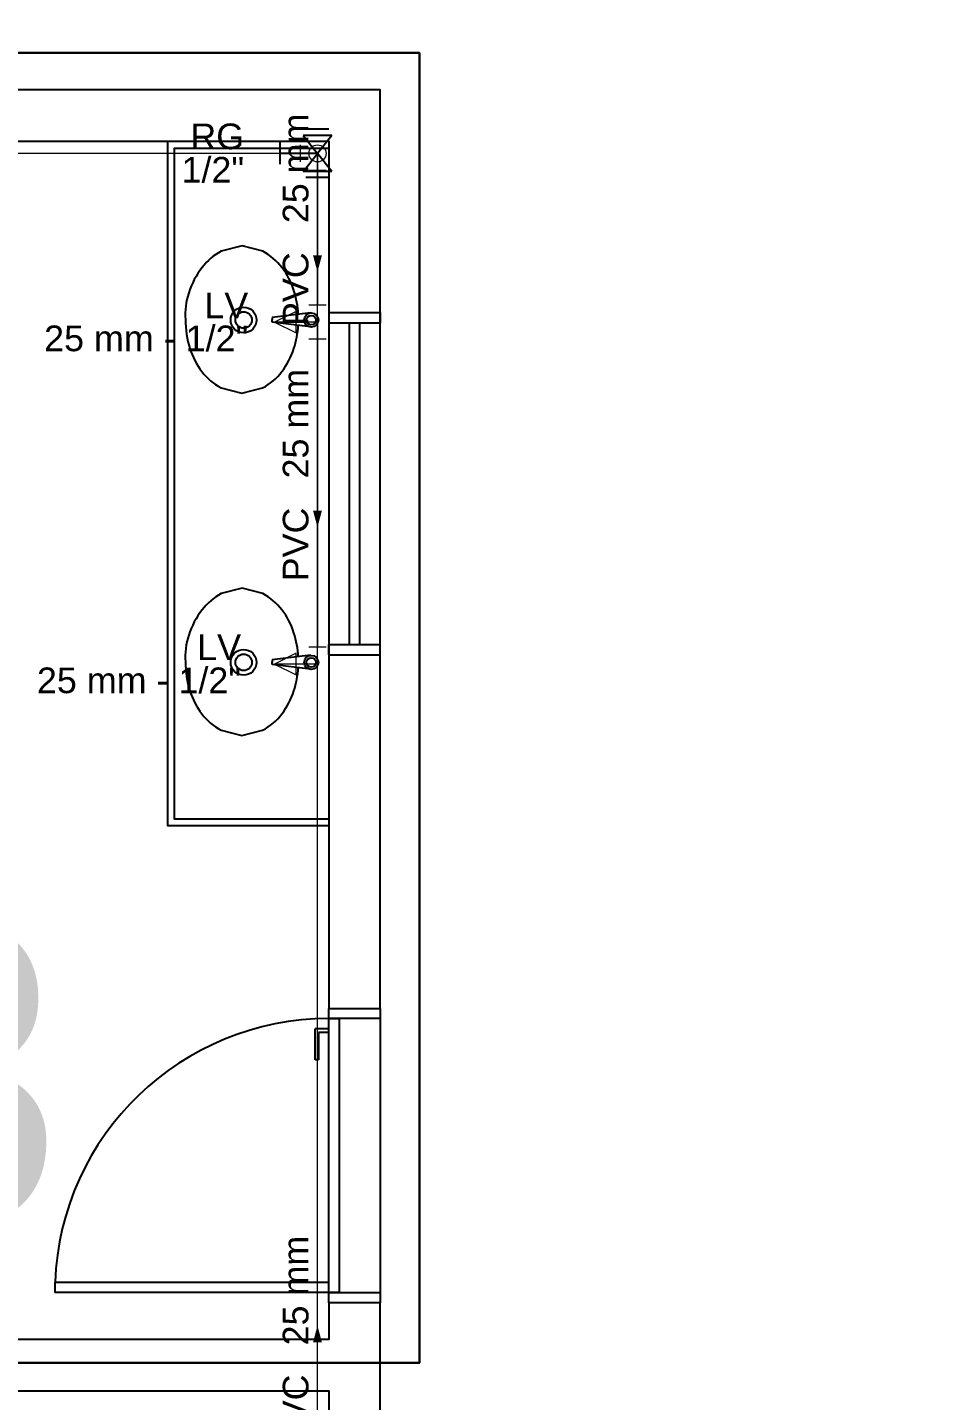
# Model space of a CAD drawing. Header units: millimetres. Extents: x 40 to 499, y -93 to 187.
# Drawn here: x 150.96 to 156.2, y 2.93 to 10.95 of the extents above; entities that cross this region are included whole.
import ezdxf

# ---------------------------------------------------------------- set-up
doc = ezdxf.new("R2010")
doc.units = ezdxf.units.MM
doc.header["$MEASUREMENT"] = 0
for name, color, linetype in [('. Layaot', 8, 'Continuous'), ('PROIEZIONI_finissime', 251, 'Continuous'), ('Simbolos', 5, 'Continuous'), ('Simbolos_int', 2, 'Continuous')]:
    doc.layers.add(name, color=color, linetype=linetype)
for name, color, linetype, lineweight in [('AF-Condutos', 4, 'Continuous', 5), ('AF-Conexões', 9, 'Continuous', 5), ('AF-Sentido conduto', 9, 'Continuous', 5), ('AF-Textos conduto', 7, 'Continuous', 5), ('DI-Detalhes', 1, 'Continuous', 30), ('Nível 1', 7, 'Continuous', 5), ('Textos', 7, 'Continuous', 5)]:
    doc.layers.add(name, color=color, linetype=linetype, lineweight=lineweight)
doc.styles.add('Arial', font='arial.ttf')

msp = doc.modelspace()

# ---------------------------------------------------------------- hatches: boundary and pattern name
at = {"layer": 'AF-Sentido conduto', "linetype": 'Continuous'}
for points in [[(152.6506, 9.5232), (152.6765, 9.6198), (152.6247, 9.6198)], [(152.6506, 8.0318), (152.6765, 8.1284), (152.6247, 8.1284)], [(152.6506, 3.3674), (152.6247, 3.2708), (152.6765, 3.2708)]]:
    msp.add_hatch(color=1, dxfattribs=at).paths.add_polyline_path(points)

# ---------------------------------------------------------------- linework, layer by layer
at = {"layer": '. Layaot'}
for p, q in [((152.3853, 9.2305), (152.3854, 9.2456)), ((152.6097, 9.2035), (152.3853, 9.2305)), ((152.6098, 9.2841), (152.3854, 9.2575)), ((152.3854, 9.2575), (152.3854, 9.2424)), ((152.3853, 7.2305), (152.3854, 7.2456)), ((152.6097, 7.2035), (152.3853, 7.2305)), ((152.6098, 7.2841), (152.3854, 7.2575)), ((152.3854, 7.2575), (152.3854, 7.2424))]:
    msp.add_line(p, q, dxfattribs=at)
for points in [[(152.2099, 9.6752), (152.0884, 9.6446, 0.105716), (151.9764, 9.5495), (151.9764, 9.5495, 0.086915), (151.8987, 9.401), (151.8987, 9.401, 0.093124), (151.8794, 9.2456), (151.8794, 9.2456, 0.077098), (151.9055, 9.0763), (151.9055, 9.0763, 0.086915), (151.9757, 8.9414), (151.9757, 8.9414, 0.105716), (152.0874, 8.846), (152.0874, 8.846), (152.2089, 8.8152), (152.3305, 8.8458, 0.105716), (152.4424, 8.9409), (152.4424, 8.9409, 0.086915), (152.513, 9.0756), (152.513, 9.0756, 0.062356), (152.5384, 9.2121), (152.5384, 9.2121)], [(152.5386, 9.2757, 0.063208), (152.5134, 9.414), (152.5134, 9.414, 0.086915), (152.4431, 9.549), (152.4431, 9.549, 0.105716), (152.3314, 9.6443), (152.3314, 9.6443), (152.2099, 9.6752)], [(152.2099, 7.6752), (152.0884, 7.6446, 0.105716), (151.9764, 7.5495), (151.9764, 7.5495, 0.086915), (151.8987, 7.401), (151.8987, 7.401, 0.093124), (151.8794, 7.2456), (151.8794, 7.2456, 0.077098), (151.9055, 7.0763), (151.9055, 7.0763, 0.086915), (151.9757, 6.9414), (151.9757, 6.9414, 0.105716), (152.0874, 6.846), (152.0874, 6.846), (152.2089, 6.8152), (152.3305, 6.8458, 0.105716), (152.4424, 6.9409), (152.4424, 6.9409, 0.086915), (152.513, 7.0756), (152.513, 7.0756, 0.062356), (152.5384, 7.2121), (152.5384, 7.2121)], [(152.5386, 7.2757, 0.063208), (152.5134, 7.414), (152.5134, 7.414, 0.086915), (152.4431, 7.549), (152.4431, 7.549, 0.105716), (152.3314, 7.6443), (152.3314, 7.6443), (152.2099, 7.6752)]]:
    msp.add_lwpolyline(points, format="xyb", dxfattribs=at)
for centre, radius in [((152.2193, 9.2426), 0.0754), ((152.2193, 9.2426), 0.0481), ((152.6145, 9.2422), 0.0413), ((152.6145, 9.2422), 0.0274), ((152.2193, 7.2426), 0.0754), ((152.2193, 7.2426), 0.0481), ((152.6145, 7.2422), 0.0413), ((152.6145, 7.2422), 0.0274)]:
    msp.add_circle(centre, radius, dxfattribs=at)
msp.add_circle((169.9457, 37.0375), 130.1832)
at = {"layer": 'AF-Condutos'}
for p, q in [((152.5506, 10.2157), (146.5748, 10.2157)), ((152.6506, -3.7808), (152.6506, 10.1157)), ((152.6506, 10.1157), (152.6506, 9.3307)), ((152.6506, 9.1307), (152.6506, 7.3329))]:
    msp.add_line(p, q, dxfattribs=at)
at = {"layer": 'AF-Conexões', "color": 5}
for p, q in [((152.5506, 10.1657), (152.5506, 10.2657)), ((152.6506, 10.2157), (152.5506, 10.2157)), ((152.6506, 10.2157), (152.6506, 10.1157)), ((152.6506, 10.2157), (152.6506, 10.1157)), ((152.7006, 10.1157), (152.6006, 10.1157)), ((152.7006, 10.1157), (152.6006, 10.1157)), ((152.6006, 9.3307), (152.7006, 9.3307)), ((152.6506, 9.2307), (152.6506, 9.3307)), ((152.5256, 9.2932), (152.4006, 9.2307)), ((152.6506, 9.2307), (152.4006, 9.2307)), ((152.4006, 9.2307), (152.5256, 9.1682)), ((152.5256, 9.1682), (152.5256, 9.2932)), ((152.6506, 9.2307), (152.6506, 9.1307)), ((152.7006, 9.1307), (152.6006, 9.1307)), ((152.6006, 7.3329), (152.7006, 7.3329)), ((152.6506, 7.2329), (152.6506, 7.3329)), ((152.5256, 7.2954), (152.4006, 7.2329)), ((152.6506, 7.2329), (152.4006, 7.2329)), ((152.4006, 7.2329), (152.5256, 7.1704)), ((152.5256, 7.1704), (152.5256, 7.2954))]:
    msp.add_line(p, q, dxfattribs=at)
msp.add_circle((152.6506, 10.2157), 0.05, dxfattribs=at)
msp.add_circle((152.6506, 10.2157), 0.05, dxfattribs=at)
msp.add_circle((152.6506, 10.2157), 0.05, dxfattribs=at)
msp.add_circle((152.6506, 10.2157), 0.05, dxfattribs=at)
at = {"layer": 'AF-Sentido conduto', "color": 1}
for points in [[(152.6506, 9.9232), (152.6506, 9.5232)], [(152.6506, 8.4318), (152.6506, 8.0318)], [(152.6506, 2.9674), (152.6506, 3.3674)]]:
    msp.add_lwpolyline(points, dxfattribs=at)
at = {"layer": 'DI-Detalhes', "color": 6}
msp.add_lwpolyline([(145.7887, 10.803), (153.246, 10.803), (153.246, 3.1499), (145.7887, 3.1499), (145.7887, 10.803)], dxfattribs=at)
at = {"layer": 'Nível 1'}
msp.add_line((152.6506, -0.9544), (152.6506, 10.2157), dxfattribs=at)
at = {"layer": 'PROIEZIONI_finissime'}
for p, q in [((152.7166, 9.2869), (152.7166, 9.2269)), ((152.7166, 9.2869), (153.0166, 9.2869)), ((152.7166, 9.2269), (153.0166, 9.2269)), ((152.8366, 9.2269), (152.8366, 7.3469)), ((152.8966, 9.2269), (152.8966, 7.3469)), ((153.0166, 9.2869), (153.0166, 9.2269)), ((152.7166, 7.3469), (153.0166, 7.3469)), ((152.7166, 7.2869), (152.7166, 7.3469)), ((153.0166, 7.2869), (153.0166, 7.3469)), ((152.7166, 7.2869), (153.0166, 7.2869)), ((153.0166, 5.1611), (153.0166, 3.5611)), ((152.6568, 5.1011), (152.6368, 5.1011)), ((152.6368, 4.9211), (152.6368, 5.1011)), ((152.7168, 5.1011), (152.6568, 5.1011)), ((152.7168, 5.0811), (152.6568, 5.0811)), ((152.6568, 5.0811), (152.6568, 4.9211)), ((152.6568, 4.9211), (152.6368, 4.9211)), ((151.1166, 3.6211), (152.7166, 3.6211)), ((151.1166, 3.6211), (151.1166, 3.5611)), ((152.7166, 3.5611), (151.1166, 3.5611))]:
    msp.add_line(p, q, dxfattribs=at)
for points in [[(149.717, 8.2459), (149.4165, 8.2459), (149.4165, 8.0869), (146.4163, 8.0869), (146.4161, 10.2869), (149.4165, 10.2869), (149.4165, 9.8459), (149.7159, 9.8459), (149.7159, 10.2869), (152.7166, 10.2869), (152.7166, 5.2211), (153.0166, 5.2211), (153.0166, 10.5869), (146.1164, 10.5869), (146.1165, -6.1531)], [(152.7166, 6.2869), (151.7766, 6.2869), (151.7766, 10.2869)], [(152.7166, 6.3269), (151.8166, 6.3269), (151.8166, 10.2469), (152.7166, 10.2469)], [(153.0166, 2.7726), (153.0166, 3.5011), (152.7166, 3.5011), (152.7166, 3.2869), (149.7165, 3.2869), (149.7165, 3.4386), (149.4165, 3.4386), (149.4165, 3.2869), (146.4168, 3.2869), (146.4166, 5.4869), (149.4165, 5.4869), (149.4165, 5.0386), (149.7165, 5.0387), (149.7174, 5.8459), (149.4165, 5.8459), (149.4165, 5.6869), (146.4166, 5.6865), (146.4163, 7.8869), (149.4165, 7.8869), (149.4165, 7.4459), (149.7163, 7.4459), (149.7163, 8.2459)], [(149.7165, 2.8351), (149.7165, 2.9869), (152.7166, 2.9869), (152.7166, 2.7727)]]:
    msp.add_lwpolyline(points, dxfattribs=at)
for points in [[(152.7166, 5.2211), (153.0166, 5.2211), (153.0166, 5.1611), (152.7166, 5.1611)], [(152.7166, 5.1611), (152.7766, 5.1611), (152.7766, 3.5611), (152.7166, 3.5611)], [(152.7166, 3.5611), (153.0166, 3.5611), (153.0166, 3.5011), (152.7166, 3.5011)]]:
    msp.add_lwpolyline(points, close=True, dxfattribs=at)
msp.add_arc((152.7159, 3.562), 1.5991, 89.97284, 177.88249, dxfattribs=at)
at = {"layer": 'Simbolos', "color": 5}
for p, q in [((152.4309, 10.2789), (152.4309, 10.1529)), ((152.5666, 10.3209), (152.6505, 10.2159)), ((152.7346, 10.3209), (152.5666, 10.3209)), ((152.7346, 10.3209), (152.6505, 10.2159)), ((152.6505, 10.2159), (152.4309, 10.2159)), ((152.5666, 10.1109), (152.6508, 10.2159)), ((152.7346, 10.1109), (152.6505, 10.2159)), ((152.7346, 10.1109), (152.5666, 10.1109))]:
    msp.add_line(p, q, dxfattribs=at)
at = {"layer": 'Simbolos_int'}
for p, q in [((152.7178, 10.3573), (152.5834, 10.3573)), ((152.7178, 10.0745), (152.5834, 10.0745))]:
    msp.add_line(p, q, dxfattribs=at)

# ---------------------------------------------------------------- texts
at = {"layer": 'AF-Textos conduto', "char_height": 0.15, "rotation": 90.00021, "line_spacing_factor": 0.6, "style": 'Arial'}
for s, insert, width, attachment_point in [('25 mm', (152.6001, 9.8082), 1.280716, 7), ('PVC', (152.6001, 9.6382), 0.862043, 9), ('25 mm', (152.6001, 8.3168), 1.280716, 7), ('PVC', (152.6001, 8.1468), 0.862043, 9), ('25 mm', (152.6001, 3.2524), 1.280716, 7), ('PVC', (152.6001, 3.0824), 0.862043, 9)]:
    msp.add_mtext(s, dxfattribs=dict(at, insert=insert, width=width, attachment_point=attachment_point))
at = {"layer": 'Textos', "line_spacing_factor": 0.6, "style": 'Arial'}
for s, insert, char_height, width, attachment_point in [('RG', (152.2223, 10.2382), 0.15, 0.628811, 9), ('1/2"', (152.2223, 10.0432), 0.15, 0.73125, 9), ('LV', (152.2465, 9.2532), 0.15, 0.512652, 9), ('25 mm - 1/2"', (152.2465, 9.0582), 0.15, 2.384223, 9), ('LV', (152.2044, 7.2554), 0.15, 0.512652, 9), ('25 mm - 1/2"', (152.2044, 7.0604), 0.15, 2.384223, 9), ('H3', (149.6038, 3.9356), 1.76, 6.286098, 8)]:
    msp.add_mtext(s, dxfattribs=dict(at, insert=insert, char_height=char_height, width=width, attachment_point=attachment_point))

doc.saveas('drawing.dxf')
